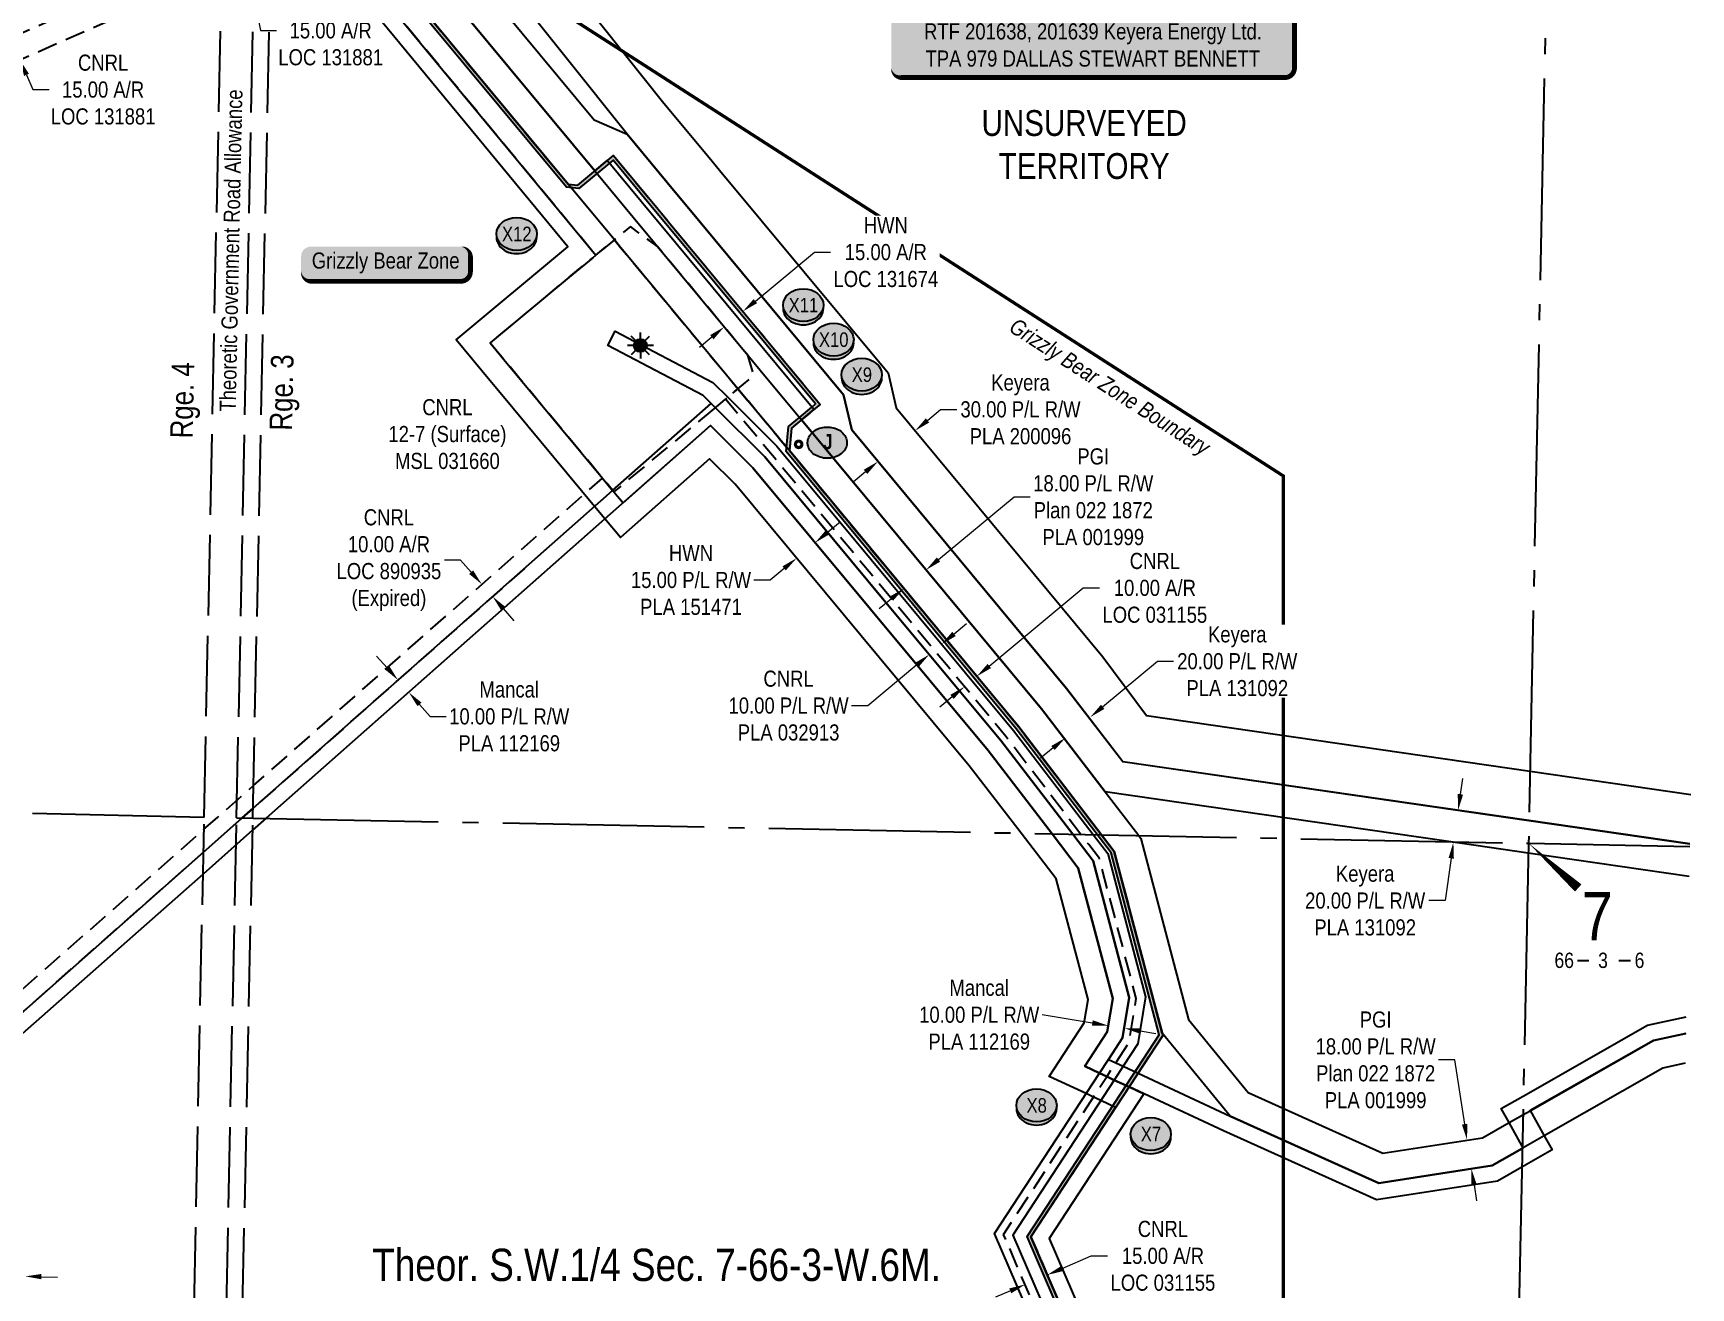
# Model space of a CAD drawing. Extents: x 402981 to 415543, y 6059617 to 6063944.
# Drawn here: x 406219 to 407246, y 6061852 to 6062630 of the extents above; entities that cross this region are included whole.
import ezdxf
from ezdxf.enums import TextEntityAlignment as Align

# ---------------------------------------------------------------- set-up
doc = ezdxf.new("R2010")
doc.units = 0
doc.header["$LTSCALE"] = 5
doc.header["$PDMODE"] = 34
doc.header["$PDSIZE"] = 5
for name, pattern in [('DASHDOT2', [12.7, 6.35, -3.175, 0, -3.175]), ('foc-ACCESSROAD', [3.75, 2.5, -1.25]), ('foc-QUARTERLINE', [33, 25, -3, 2, -3]), ('foc-UNSURVEYED', [12.5, 10, -2.5])]:
    doc.linetypes.add(name, pattern=pattern)
doc.layers.get('Defpoints').update_dxf_attribs({"color": 9})
for name, color, linetype in [('10', 1, 'Continuous'), ('9', 3, 'Continuous'), ('AS-SURFACE IMPACT', 7, 'Continuous'), ('AS-WILDLIFE', 131, 'DASHDOT2'), ('AS-WILDLIFE-BLOCK', 131, 'Continuous'), ('C-SYMBOL', 7, 'Continuous'), ('D-TXT', 6, 'Continuous'), ('F-AR', 190, 'foc-ACCESSROAD'), ('F-RW', 190, 'Continuous'), ('F-WS', 190, 'foc-ACCESSROAD'), ('F-WS-S', 190, 'Continuous'), ('L-QSEC', 8, 'foc-QUARTERLINE'), ('L-ROAD-T', 7, 'Continuous'), ('L-SECLBL', 7, 'Continuous'), ('L-UNS-T', 3, 'Continuous'), ('L-USEC', 7, 'foc-UNSURVEYED'), ('P-CROSSINGS', 250, 'Continuous'), ('P-PROPOSED', 10, 'Continuous')]:
    doc.layers.add(name, color=color, linetype=linetype)
for name, color, linetype, lineweight in [('F-AR-T', 190, 'Continuous', 9), ('F-RW-T', 190, 'Continuous', 9), ('F-WS-T', 190, 'Continuous', 9)]:
    doc.layers.add(name, color=color, linetype=linetype, lineweight=lineweight)
doc.styles.add('175L', font='ARIALN.TTF', dxfattribs={"height": 20})
doc.styles.add('240', font='ARIALN.TTF', dxfattribs={"height": 30})
doc.styles.add('80', font='ARIALN.TTF', dxfattribs={"height": 10})
doc.styles.add('80CG', font='ARIALN.TTF', dxfattribs={"height": 10})
doc.styles.add('80L', font='ARIALN.TTF', dxfattribs={"height": 10})
doc.styles.add('BOLD', font='ARIALNB.TTF')
doc.styles.add('Crossing', font='ARIALN.TTF', dxfattribs={"height": 10})
doc.styles.add('SIMPLEX', font='ARIALN.TTF')
doc.dimstyles.new('Compass 5 000', dxfattribs={"dimscale": 5, "dimtxt": 9, "dimasz": 2, "dimexe": 0.2, "dimexo": 0.0625, "dimgap": 0.5, "dimtad": 0, "dimtih": 1, "dimtoh": 1, "dimzin": 0, "dimdsep": 46, "dimtxsty": '80CG', "dimcen": 0.1, "dimse1": 1, "dimse2": 1, "dimclrd": 256, "dimclrt": 256, "dimaunit": 1, "dimadec": 4, "dimazin": 0, "dimtfac": 0.06, "dimtofl": 0, "dimtmove": 0, "dimatfit": 1, "dimfxl": 0.2, "dimtolj": 1, "dimtzin": 0, "dimlwd": -1, "dimarcsym": 0})

# ---------------------------------------------------------------- blocks, each defined once
blk = doc.blocks.new('L-SECLBL')
at = {"layer": '9', "color": 7}
for p, q in [((-5.1, -27.8), (-12.3, -27.8)), ((20.7, -27.8), (13.5, -27.8))]:
    blk.add_line(p, q, dxfattribs=at)
at = {"layer": '10', "color": 2, "style": 'SIMPLEX'}
blk.add_attdef('SEC', text='', height=30, dxfattribs=at).set_placement((0, 0), align=Align.MIDDLE)
at = {"layer": '10', "color": 5, "style": '80L'}
blk.add_attdef('TWP', text='', height=9.5, dxfattribs=at).set_placement((-14.4, -27.4), align=Align.MIDDLE_RIGHT)
blk.add_attdef('RGE', text='', height=9.5, dxfattribs=at).set_placement((3.6, -27.4), align=Align.MIDDLE_CENTER)
blk.add_attdef('MER', text='', height=9.5, dxfattribs=at).set_placement((23.2, -27.4), align=Align.MIDDLE_LEFT)
blk = doc.blocks.new('*D530')
at = {"layer": 'Defpoints', "color": 0, "transparency": 16777216}
for p in [(406775.8, 6062264.7), (406768.1, 6062258.3), (406803.7, 6062231.1)]:
    blk.add_point(p, dxfattribs=at)
at = {"layer": 'F-AR-T', "transparency": 16777216}
for p, q in [((406811.4, 6062237.5), (406869.7, 6062285.9)), ((406869.7, 6062285.9), (406879.7, 6062285.9)), ((406788.4, 6062218.3), (406780.7, 6062212))]:
    blk.add_line(p, q, dxfattribs=at)
for points in [[(406810.4, 6062238.8), (406812.5, 6062236.2), (406803.7, 6062231.1)], [(406787.3, 6062219.6), (406789.4, 6062217.1), (406796.1, 6062224.7)]]:
    blk.add_solid(points, dxfattribs=at)
at = {"layer": 'F-AR-T', "transparency": 16777216, "insert": (406914.1, 6062285.9), "char_height": 10, "attachment_point": 5, "style": '80CG'}
blk.add_mtext('\\A1;CNRL\\P10.00 A/R\\PLOC 031155', dxfattribs=at)
blk = doc.blocks.new('*D531')
at = {"layer": 'Defpoints', "color": 0, "transparency": 16777216}
for p in [(406833.7, 6061854), (406867.2, 6061814.1), (406853.4, 6061808.2)]:
    blk.add_point(p, dxfattribs=at)
at = {"layer": 'F-AR-T', "transparency": 16777216}
for p, q in [((406856.6, 6061863.9), (406874.7, 6061871.7)), ((406874.7, 6061871.7), (406884.7, 6061871.7)), ((406824.5, 6061850), (406815.3, 6061846.1))]:
    blk.add_line(p, q, dxfattribs=at)
for points in [[(406856, 6061865.4), (406857.3, 6061862.3), (406847.4, 6061859.9)], [(406823.8, 6061851.5), (406825.1, 6061848.5), (406833.7, 6061854)]]:
    blk.add_solid(points, dxfattribs=at)
at = {"layer": 'F-AR-T', "transparency": 16777216, "insert": (406919.1, 6061871.7), "char_height": 10, "attachment_point": 5, "style": '80CG'}
blk.add_mtext('\\A1;CNRL\\P15.00 A/R\\PLOC 031155', dxfattribs=at)
blk = doc.blocks.new('*D537')
at = {"layer": 'Defpoints', "color": 0, "transparency": 16777216}
for p in [(406649.8, 6062468.1), (406638.3, 6062458.5), (406658.7, 6062457.4)]:
    blk.add_point(p, dxfattribs=at)
at = {"layer": 'F-AR-T', "transparency": 16777216}
for p, q in [((406666.4, 6062463.8), (406703, 6062494.1)), ((406703, 6062494.1), (406713, 6062494.1)), ((406639.5, 6062441.4), (406631.8, 6062435))]:
    blk.add_line(p, q, dxfattribs=at)
for points in [[(406665.3, 6062465), (406667.5, 6062462.5), (406658.7, 6062457.4)], [(406638.4, 6062442.7), (406640.5, 6062440.1), (406647.1, 6062447.8)]]:
    blk.add_solid(points, dxfattribs=at)
at = {"layer": 'F-AR-T', "transparency": 16777216, "insert": (406747.3, 6062494.1), "char_height": 10, "attachment_point": 5, "style": '80CG', "bg_fill": 3, "box_fill_scale": 1.1, "bg_fill_color": 256, "bg_fill_true_color": 13158600, "bg_fill_transparency": 0}
blk.add_mtext('\\A1;HWN\\P15.00 A/R\\PLOC 131674', dxfattribs=at)
blk = doc.blocks.new('*D539')
at = {"layer": 'Defpoints', "color": 0, "transparency": 16777216}
for p in [(406201.7, 6062625.8), (406204.4, 6062627), (406207.7, 6062612)]:
    blk.add_point(p, dxfattribs=at)
at = {"layer": 'F-AR-T', "transparency": 16777216}
for p, q in [((406200.4, 6062636.2), (406196.4, 6062645.3)), ((406214.5, 6062604.1), (406218.5, 6062594.9)), ((406218.5, 6062594.9), (406228.5, 6062594.9))]:
    blk.add_line(p, q, dxfattribs=at)
for points in [[(406201.9, 6062636.8), (406198.9, 6062635.5), (406204.4, 6062627)], [(406216, 6062604.8), (406213, 6062603.4), (406210.5, 6062613.2)]]:
    blk.add_solid(points, dxfattribs=at)
at = {"layer": 'F-AR-T', "transparency": 16777216, "insert": (406262, 6062594.9), "char_height": 10, "attachment_point": 5, "style": '80CG'}
blk.add_mtext('\\A1;CNRL\\P15.00 A/R\\PLOC 131881', dxfattribs=at)
blk = doc.blocks.new('*D540')
at = {"layer": 'Defpoints', "color": 0, "transparency": 16777216}
for p in [(406349.5, 6062690.8), (406351, 6062674.9), (406352.6, 6062675.3)]:
    blk.add_point(p, dxfattribs=at)
at = {"layer": 'F-AR-T', "transparency": 16777216}
for p, q in [((406345.9, 6062700.2), (406344, 6062710)), ((406352.9, 6062665.1), (406359.6, 6062631.6)), ((406359.6, 6062631.6), (406369.6, 6062631.6))]:
    blk.add_line(p, q, dxfattribs=at)
for points in [[(406347.6, 6062700.6), (406344.3, 6062699.9), (406347.9, 6062690.4)], [(406354.6, 6062665.5), (406351.3, 6062664.8), (406351, 6062674.9)]]:
    blk.add_solid(points, dxfattribs=at)
at = {"layer": 'F-AR-T', "transparency": 16777216, "insert": (406403.1, 6062631.6), "char_height": 10, "attachment_point": 5, "style": '80CG'}
blk.add_mtext('\\A1;CNRL\\P15.00 A/R\\PLOC 131881', dxfattribs=at)
blk = doc.blocks.new('*D573')
at = {"layer": 'Defpoints', "color": 0, "transparency": 16777216}
for p in [(406504.8, 6062295.2), (406496.8, 6062288.2), (406511.5, 6062287.6)]:
    blk.add_point(p, dxfattribs=at)
at = {"layer": 'F-AR-T', "transparency": 16777216}
for p, q in [((406483.6, 6062303.2), (406473.6, 6062303.2)), ((406490.2, 6062295.7), (406483.6, 6062303.2)), ((406510.1, 6062273.1), (406516.7, 6062265.6))]:
    blk.add_line(p, q, dxfattribs=at)
for points in [[(406491.4, 6062296.8), (406488.9, 6062294.6), (406496.8, 6062288.2)], [(406511.3, 6062274.2), (406508.8, 6062272), (406503.5, 6062280.6)]]:
    blk.add_solid(points, dxfattribs=at)
at = {"layer": 'F-AR-T', "transparency": 16777216, "insert": (406439.2, 6062303.2), "char_height": 10, "attachment_point": 5, "style": '80CG'}
blk.add_mtext('\\A1;CNRL\\P10.00 A/R\\PLOC 890935\\P(Expired)', dxfattribs=at)
blk = doc.blocks.new('*D579')
at = {"layer": 'Defpoints', "color": 0, "transparency": 16777216}
for p in [(406772.3, 6062297.1), (406781.7, 6062285.8), (406767.9, 6062274.3)]:
    blk.add_point(p, dxfattribs=at)
at = {"layer": 'F-RW-T', "transparency": 16777216}
for p, q in [((406780, 6062303.5), (406826.8, 6062342.4)), ((406826.8, 6062342.4), (406836.8, 6062342.4)), ((406750.8, 6062279.2), (406743.1, 6062272.9))]:
    blk.add_line(p, q, dxfattribs=at)
for points in [[(406778.9, 6062304.8), (406781, 6062302.2), (406772.3, 6062297.1)], [(406749.7, 6062280.5), (406751.8, 6062278), (406758.5, 6062285.6)]]:
    blk.add_solid(points, dxfattribs=at)
at = {"layer": 'F-RW-T', "transparency": 16777216, "insert": (406875.9, 6062342.4), "char_height": 10, "attachment_point": 5, "style": '80CG'}
blk.add_mtext('\\A1;PGI\\P18.00 P/L R/W\\PPlan 022 1872\\PPLA 001999', dxfattribs=at)
blk = doc.blocks.new('*D585')
at = {"layer": 'Defpoints', "color": 0, "transparency": 16777216}
for p in [(406774, 6062244.9), (406774.2, 6062244.6), (406781.7, 6062251.3)]:
    blk.add_point(p, dxfattribs=at)
at = {"layer": 'F-RW-T', "transparency": 16777216}
for p, q in [((406789.6, 6062257.4), (406797.3, 6062263.8)), ((406766.5, 6062238.2), (406736.1, 6062212.9)), ((406736.1, 6062212.9), (406726.1, 6062212.9))]:
    blk.add_line(p, q, dxfattribs=at)
for points in [[(406788.5, 6062258.7), (406790.7, 6062256.1), (406781.9, 6062251)], [(406765.5, 6062239.5), (406767.6, 6062236.9), (406774.2, 6062244.6)]]:
    blk.add_solid(points, dxfattribs=at)
at = {"layer": 'F-RW-T', "transparency": 16777216, "insert": (406687, 6062212.9), "char_height": 10, "attachment_point": 5, "style": '80CG'}
blk.add_mtext('\\A1;CNRL\\P10.00 P/L R/W\\PPLA 032913', dxfattribs=at)
blk = doc.blocks.new('*D586')
at = {"layer": 'Defpoints', "color": 0, "transparency": 16777216}
for p in [(406886.3, 6062021), (406896.1, 6062019.4), (406885.2, 6062014.5)]:
    blk.add_point(p, dxfattribs=at)
at = {"layer": 'F-RW-T', "transparency": 16777216}
for p, q in [((406875.3, 6062016.1), (406844.3, 6062021.2)), ((406905, 6062011.3), (406914.8, 6062009.6))]:
    blk.add_line(p, q, dxfattribs=at)
for points in [[(406875.6, 6062017.8), (406875.1, 6062014.5), (406885.2, 6062014.5)], [(406905.2, 6062012.9), (406904.7, 6062009.6), (406895.1, 6062012.9)]]:
    blk.add_solid(points, dxfattribs=at)
at = {"layer": 'F-RW-T', "transparency": 16777216, "insert": (406805.2, 6062021.2), "char_height": 10, "attachment_point": 5, "style": '80CG'}
blk.add_mtext('\\A1;Mancal\\P10.00 P/L R/W\\PPLA 112169', dxfattribs=at)
blk = doc.blocks.new('*D587')
at = {"layer": 'Defpoints', "color": 0, "transparency": 16777216}
for p in [(406522.6, 6062297.5), (406529.2, 6062290), (406451.5, 6062221.2)]:
    blk.add_point(p, dxfattribs=at)
at = {"layer": 'F-RW-T', "transparency": 16777216}
for p, q in [((406438.2, 6062236.3), (406431.6, 6062243.7)), ((406458.1, 6062213.7), (406464.7, 6062206.2)), ((406464.7, 6062206.2), (406474.7, 6062206.2))]:
    blk.add_line(p, q, dxfattribs=at)
for points in [[(406439.5, 6062237.4), (406437, 6062235.2), (406444.8, 6062228.8)], [(406459.4, 6062214.8), (406456.9, 6062212.6), (406451.5, 6062221.2)]]:
    blk.add_solid(points, dxfattribs=at)
at = {"layer": 'F-RW-T', "transparency": 16777216, "insert": (406513.8, 6062206.2), "char_height": 10, "attachment_point": 5, "style": '80CG'}
blk.add_mtext('\\A1;Mancal\\P10.00 P/L R/W\\PPLA 112169', dxfattribs=at)
blk = doc.blocks.new('*D603')
at = {"layer": 'Defpoints', "color": 0, "transparency": 16777216}
for p in [(406846, 6062239.6), (406830.6, 6062226.8), (406874.1, 6062205.8)]:
    blk.add_point(p, dxfattribs=at)
at = {"layer": 'F-RW-T', "transparency": 16777216}
for p, q in [((406881.7, 6062212.2), (406915.7, 6062240.4)), ((406915.7, 6062240.4), (406925.7, 6062240.4)), ((406851, 6062186.7), (406843.3, 6062180.3))]:
    blk.add_line(p, q, dxfattribs=at)
for points in [[(406880.7, 6062213.5), (406882.8, 6062210.9), (406874.1, 6062205.8)], [(406849.9, 6062187.9), (406852, 6062185.4), (406858.7, 6062193)]]:
    blk.add_solid(points, dxfattribs=at)
at = {"layer": 'F-RW-T', "transparency": 16777216, "insert": (406965.2, 6062240.4), "char_height": 10, "attachment_point": 5, "style": '80CG', "bg_fill": 3, "box_fill_scale": 1.1, "bg_fill_color": 256, "bg_fill_true_color": 13158600, "bg_fill_transparency": 0}
blk.add_mtext('\\A1;Keyera\\P20.00 P/L R/W\\PPLA 131092', dxfattribs=at)
blk = doc.blocks.new('*D604')
at = {"layer": 'Defpoints', "color": 0, "transparency": 16777216}
for p in [(407109, 6062147), (407099.2, 6062128.2), (407106.1, 6062127.2)]:
    blk.add_point(p, dxfattribs=at)
at = {"layer": 'F-RW-T', "transparency": 16777216}
for p, q in [((407103.6, 6062157.9), (407105, 6062167.8)), ((407097.8, 6062118.3), (407094, 6062092)), ((407094, 6062092), (407084, 6062092))]:
    blk.add_line(p, q, dxfattribs=at)
for points in [[(407101.9, 6062158.2), (407105.2, 6062157.7), (407102.1, 6062148)], [(407096.2, 6062118.5), (407099.5, 6062118), (407099.2, 6062128.2)]]:
    blk.add_solid(points, dxfattribs=at)
at = {"layer": 'F-RW-T', "transparency": 16777216, "insert": (407044.5, 6062092), "char_height": 10, "attachment_point": 5, "style": '80CG'}
blk.add_mtext('\\A1;Keyera\\P20.00 P/L R/W\\PPLA 131092', dxfattribs=at)
blk = doc.blocks.new('*D606')
at = {"layer": 'Defpoints', "color": 0, "transparency": 16777216}
for p in [(406199.1, 6061874.5), (406214.1, 6061874.2), (406198.8, 6061859.3)]:
    blk.add_point(p, dxfattribs=at)
at = {"layer": 'F-RW-T', "transparency": 16777216}
for p, q in [((406188.8, 6061859.5), (406178.8, 6061859.8)), ((406223.8, 6061858.8), (406233.7, 6061858.6))]:
    blk.add_line(p, q, dxfattribs=at)
for points in [[(406188.8, 6061861.2), (406188.7, 6061857.9), (406198.8, 6061859.3)], [(406223.8, 6061860.5), (406223.7, 6061857.2), (406213.8, 6061859)]]:
    blk.add_solid(points, dxfattribs=at)
at = {"layer": 'F-RW-T', "transparency": 16777216, "insert": (406139.7, 6061859.8), "char_height": 10, "attachment_point": 5, "style": '80CG'}
blk.add_mtext('\\A1;CNRL\\P15.00 P/L R/W\\PPLA 131818', dxfattribs=at)
blk = doc.blocks.new('*D611')
at = {"layer": 'Defpoints', "color": 0, "transparency": 16777216}
for p in [(406692.4, 6062327.4), (406680.8, 6062317.8), (406692, 6062304.4)]:
    blk.add_point(p, dxfattribs=at)
at = {"layer": 'F-RW-T', "transparency": 16777216}
for p, q in [((406711.2, 6062320.4), (406718.9, 6062326.8)), ((406684.3, 6062298), (406675.5, 6062290.8)), ((406675.5, 6062290.8), (406665.5, 6062290.8))]:
    blk.add_line(p, q, dxfattribs=at)
for points in [[(406710.1, 6062321.7), (406712.2, 6062319.1), (406703.5, 6062314)], [(406683.2, 6062299.3), (406685.3, 6062296.8), (406692, 6062304.4)]]:
    blk.add_solid(points, dxfattribs=at)
at = {"layer": 'F-RW-T', "transparency": 16777216, "insert": (406626.5, 6062290.8), "char_height": 10, "attachment_point": 5, "style": '80CG'}
blk.add_mtext('\\A1;HWN\\P15.00 P/L R/W\\PPLA 151471', dxfattribs=at)
blk = doc.blocks.new('*D627')
at = {"layer": 'Defpoints', "color": 0, "transparency": 16777216}
for p in [(406765.5, 6062383.4), (406769.8, 6062378.3), (406746.7, 6062359.1)]:
    blk.add_point(p, dxfattribs=at)
at = {"layer": 'F-RW-T', "transparency": 16777216}
for p, q in [((406773.2, 6062389.8), (406781.3, 6062396.6)), ((406781.3, 6062396.6), (406791.3, 6062396.6)), ((406734.7, 6062357.9), (406727, 6062351.5))]:
    blk.add_line(p, q, dxfattribs=at)
for points in [[(406772.1, 6062391.1), (406774.2, 6062388.5), (406765.5, 6062383.4)], [(406733.6, 6062359.2), (406735.8, 6062356.6), (406742.4, 6062364.3)]]:
    blk.add_solid(points, dxfattribs=at)
at = {"layer": 'F-RW-T', "transparency": 16777216, "insert": (406830.8, 6062396.6), "char_height": 10, "attachment_point": 5, "style": '80CG'}
blk.add_mtext('\\A1;Keyera\\P30.00 P/L R/W\\PPLA 200096', dxfattribs=at)
blk = doc.blocks.new('*U665')
h = blk.add_hatch(color=255)
edge = h.paths.add_edge_path()
edge.add_line((-119, -37), (119, -37))
edge.add_arc((119, -31), 6, 270, 360)
edge.add_line((125, -31), (125, 29.5))
edge.add_arc((119, 29.5), 6, 0, 90)
edge.add_line((119, 35.5), (-119, 35.5))
edge.add_arc((-119, 29.5), 6, 90, 180)
edge.add_line((-125, 29.5), (-125, -31))
edge.add_arc((-119, -31), 6, 180, 270)
at = {"color": 44, "flags": 128}
blk.add_lwpolyline([(-119, -37, 3, 3, 0), (119, -37, 3, 3, 0.414214), (125, -31, 3, 3, 0), (125, 29.5, 3, 0, 0.414214), (119, 35.5, 0, 0, 0), (-119, 35.5, 0, 0, 0.414214), (-125, 29.5, 0, 0, 0), (-125, -31, 0, 3, 0.414214)], format="xyseb", close=True, dxfattribs=at)
at = {"color": 44, "style": '80'}
blk.add_attdef('ENTER_TEXT_001', (-36, -5), '', height=10, dxfattribs=at)
blk = doc.blocks.new('xing2')
h = blk.add_hatch(color=50)
h.dxf.hatch_style = 1
edge = h.paths.add_edge_path()
edge.add_ellipse((0, 0), major_axis=(-12.5, 0), ratio=0.816297, start_angle=0, end_angle=360)
h = blk.add_hatch(color=250)
h.dxf.hatch_style = 1
edge = h.paths.add_edge_path()
edge.add_ellipse((0, -2), major_axis=(-12.5, 0), ratio=0.816297, start_angle=0, end_angle=180)
edge.add_line((12.5, -2), (12.5, 0))
edge.add_ellipse((0, 0), major_axis=(-12.5, 0), ratio=0.816297, start_angle=0, end_angle=180, ccw=False)
edge.add_line((-12.5, 0), (-12.5, -2))
at = {"color": 250}
blk.add_ellipse((0, 0), major_axis=(-12.5, 0), ratio=0.816297, dxfattribs=at)
blk.add_ellipse((0, -2), major_axis=(-12.5, 0), ratio=0.816297, start_param=0, end_param=3.141593, dxfattribs=at)
at = {"color": 250, "style": 'Crossing'}
blk.add_attdef('CROSSING', text='', height=9, dxfattribs=at).set_placement((0.1, 0), align=Align.MIDDLE_CENTER)
at = {"color": 250, "style": 'Crossing', "flags": 1}
for tag, p in [('OWNER', (0.1, -12.5)), ('DESCRIPTION', (0.1, -25.8)), ('LOCATION', (0.1, -39.3)), ('DWG_REF', (0.1, -52.8))]:
    blk.add_attdef(tag, text='', height=9, dxfattribs=at).set_placement(p, align=Align.MIDDLE_CENTER)
blk = doc.blocks.new('*U688')
h = blk.add_hatch(color=255)
edge = h.paths.add_edge_path()
edge.add_line((-46.5, -11.5), (46.5, -11.5))
edge.add_arc((46.5, -5.5), 6, 270, 360)
edge.add_line((52.5, -5.5), (52.5, 4))
edge.add_arc((46.5, 4), 6, 0, 90)
edge.add_line((46.5, 10), (-46.5, 10))
edge.add_arc((-46.5, 4), 6, 90, 180)
edge.add_line((-52.5, 4), (-52.5, -5.5))
edge.add_arc((-46.5, -5.5), 6, 180, 270)
at = {"color": 131, "flags": 128}
blk.add_lwpolyline([(-46.5, -11.5, 3, 3, 0), (46.5, -11.5, 3, 3, 0.414214), (52.5, -5.5, 3, 3, 0), (52.5, 4, 3, 0, 0.414214), (46.5, 10, 0, 0, 0), (-46.5, 10, 0, 0, 0.414214), (-52.5, 4, 0, 0, 0), (-52.5, -5.5, 0, 3, 0.414214)], format="xyseb", close=True, dxfattribs=at)
at = {"color": 131, "style": '80'}
blk.add_attdef('ENTER_TEXT_001', (-36, -5), '', height=10, dxfattribs=at)
blk = doc.blocks.new('GAS')
h = blk.add_hatch(color=255)
h.dxf.hatch_style = 1
edge = h.paths.add_edge_path()
edge.add_arc((0, 0), 0.9, 0, 360)
for p, q in [((-0.81, 0), (-1.62, 0)), ((-0.57, 0.57), (-1.14, 1.14)), ((0, 0.81), (0, 1.62)), ((0.57, 0.57), (1.14, 1.14)), ((1.62, 0), (0.81, 0)), ((-0.57, -0.57), (-1.14, -1.14)), ((0, -0.81), (0, -1.62)), ((1.14, -1.14), (0.57, -0.57))]:
    blk.add_line(p, q)
blk.add_circle((0, 0), 0.8)
blk = doc.blocks.new('AA')
at = {"const_width": 4}
blk.add_lwpolyline([(-1, 0, 1), (1, 0, 1)], format="xyb", close=True, dxfattribs=at)
blk.add_circle((0, 0), 2)
blk = doc.blocks.new('Route_Letters')
h = blk.add_hatch(color=255)
h.dxf.hatch_style = 1
edge = h.paths.add_edge_path()
edge.add_ellipse((-0.1, 0.5), major_axis=(-12, 0), ratio=0.789318, start_angle=0, end_angle=360)
at = {"color": 5}
blk.add_open_spline([(-12.3, 0.5), (-12.3, -0.3), (-12.2, -1), (-11.7, -2.8), (-11.1, -3.9), (-9.6, -5.8), (-8.5, -6.7), (-6.2, -8), (-4.9, -8.5), (-2.1, -9.2), (-0.7, -9.3), (2.2, -9.1), (3.6, -8.8), (6.3, -7.9), (7.5, -7.2), (9.5, -5.6), (10.4, -4.6), (11.6, -2.5), (12, -1.4), (12.2, 0.9), (12, 2.1), (11.2, 4.3), (10.5, 5.4), (8.8, 7.2), (7.7, 8), (5.3, 9.2), (3.9, 9.7), (1.1, 10.2), (-0.4, 10.2), (-3.2, 9.9), (-4.6, 9.6), (-7.2, 8.5), (-8.3, 7.7), (-10.2, 6), (-11, 5), (-12, 2.9), (-12.3, 1.7), (-12.3, 0.5), (-12.3, 0.5), (-12.3, 0.5)], degree=3, knots=[0, 0, 0, 0, 0.219529, 0.219529, 0.575727, 0.575727, 0.931924, 0.931924, 1.288121, 1.288121, 1.644318, 1.644318, 2.000515, 2.000515, 2.356712, 2.356712, 2.712909, 2.712909, 3.069107, 3.069107, 3.425304, 3.425304, 3.781501, 3.781501, 4.137698, 4.137698, 4.493895, 4.493895, 4.850092, 4.850092, 5.20629, 5.20629, 5.562487, 5.562487, 5.918684, 5.918684, 6.274881, 6.274881, 6.283185, 6.283185, 6.283185, 6.283185], dxfattribs=at)
at = {"color": 14, "style": 'BOLD'}
blk.add_attdef('A', text='', height=9.5, dxfattribs=at).set_placement((0.2, 1), align=Align.MIDDLE)
blk = doc.blocks.new('*D790')
at = {"layer": 'Defpoints', "color": 0, "transparency": 16777216}
for p in [(407075.9, 6061938.6), (407107.7, 6061943.5), (407078.7, 6061920.8)]:
    blk.add_point(p, dxfattribs=at)
at = {"layer": 'F-RW-T', "transparency": 16777216}
for p, q in [((407100, 6061993.2), (407090, 6061993.2)), ((407106.2, 6061953.3), (407100, 6061993.2)), ((407112, 6061915.8), (407113.5, 6061905.9))]:
    blk.add_line(p, q, dxfattribs=at)
for points in [[(407107.8, 6061953.6), (407104.5, 6061953.1), (407107.7, 6061943.5)], [(407113.6, 6061916.1), (407110.3, 6061915.5), (407110.4, 6061925.7)]]:
    blk.add_solid(points, dxfattribs=at)
at = {"layer": 'F-RW-T', "transparency": 16777216, "insert": (407051, 6061993.2), "char_height": 10, "attachment_point": 5, "style": '80CG'}
blk.add_mtext('\\A1;PGI\\P18.00 P/L R/W\\PPlan 022 1872\\PPLA 001999', dxfattribs=at)

msp = doc.modelspace()

# ---------------------------------------------------------------- hatches: boundary and pattern name
at = {"layer": 'P-PROPOSED'}
h = msp.add_hatch(color=256, dxfattribs=at)
h.dxf.hatch_style = 1
h.paths.add_polyline_path([(405711.676, 6060412.872), (405687.843, 6060441.478), (405706.61, 6060457.113), (405803.065, 6060532.605), (405813.105, 6060541.999), (405979.699, 6060363.944), (405987.007, 6060370.781), (405823.829, 6060545.215), (405824.572, 6060557.669), (406049.226, 6060745.913), (406298.731, 6060955.012), (406329.433, 6060980.739), (406749.138, 6061332.443), (406919.497, 6061475.211), (406924.276, 6061586.789), (406936.926, 6061603.998), (406955.675, 6061603.606), (406958.907, 6061749.32), (406930.034, 6061749.954), (406883.389, 6061771.388), (406834.997, 6061883.756), (406896.892, 6061978.326), (406916.788, 6062008.728), (406887.078, 6062121.646), (406828.198, 6062198.542), (406685.44, 6062370.435), (406686.875, 6062385.999), (406693.712, 6062391.674), (406701.388, 6062398.044), (406703.745, 6062400.006), (406610.996, 6062511.682), (406604.576, 6062519.413), (406578.151, 6062551.231), (406556.982, 6062533.667), (406549.286, 6062534.374), (406400.839, 6062713.122), (406402.726, 6062734.347), (406394.899, 6062743.656), (406383.465, 6062734.043), (406365.985, 6062755.091), (406336.552, 6062790.499), (406288.711, 6062847.852), (406279.286, 6062859.474), (406269.84, 6062871.123), (406206.118, 6062949.712), (406181.037, 6062980.445), (406177.201, 6062985.179), (406167.776, 6062996.794), (405948.445, 6063267.118), (405878.985, 6063254.591), (405836.062, 6063258.424), (405836.24, 6063260.416), (405878.895, 6063256.607), (405949.253, 6063269.296), (406169.329, 6062998.054), (406178.755, 6062986.438), (406182.589, 6062981.707), (406207.669, 6062950.974), (406271.393, 6062872.383), (406280.84, 6062860.734), (406290.256, 6062849.122), (406338.089, 6062791.779), (406367.524, 6062756.368), (406383.718, 6062736.868), (406395.143, 6062746.474), (406404.791, 6062734.998), (406402.904, 6062713.766), (406550.295, 6062536.29), (406556.341, 6062535.734), (406578.412, 6062554.047), (406606.114, 6062520.69), (406612.535, 6062512.959), (406706.56, 6062399.747), (406702.666, 6062396.506), (406694.99, 6062390.135), (406688.791, 6062384.989), (406687.507, 6062371.076), (406829.762, 6062199.789), (406888.91, 6062122.543), (406918.949, 6062008.377), (406898.565, 6061977.231), (406837.259, 6061883.56), (406884.922, 6061772.885), (406930.493, 6061751.944), (406960.951, 6061751.275), (406957.631, 6061601.565), (406937.923, 6061601.977), (406926.248, 6061586.095), (406921.457, 6061474.244), (406750.423, 6061330.91), (406330.717, 6060979.206), (406300.016, 6060953.479), (406050.51, 6060744.38), (405826.517, 6060556.69), (405825.877, 6060545.953), (405989.833, 6060370.687), (405979.605, 6060361.117), (405813.011, 6060539.172), (405804.367, 6060531.085), (405707.867, 6060455.557), (405690.66, 6060441.222), (405713.213, 6060414.152)])

# ---------------------------------------------------------------- linework, layer by layer
at = {"layer": 'AS-WILDLIFE', "const_width": 2, "flags": 128}
msp.add_lwpolyline([(405448.474, 6063348.749), (406993.795, 6062355.327), (406993.795, 6060421.621)], dxfattribs=at)
at = {"layer": 'F-AR', "flags": 128}
for points in [[(406550.295, 6062536.29), (406556.341, 6062535.734), (406566.882, 6062544.477), (406574.58, 6062550.867), (406578.412, 6062554.047), (406606.114, 6062520.69), (406612.535, 6062512.959), (406706.56, 6062399.747), (406702.666, 6062396.506), (406694.99, 6062390.135), (406688.791, 6062384.989), (406687.507, 6062371.076), (406681.193, 6062378.679), (406680.805, 6062379.146), (406655.64, 6062409.448), (406665.56, 6062417.679), (406661.705, 6062430.219), (406605.786, 6062497.593), (406600.952, 6062501.165), (406592.791, 6062507.15), (406588.906, 6062509.999), (406578.978, 6062501.752), (406571.291, 6062495.368), (406567.445, 6062492.175), (406413.344, 6062678.837), (406412.444, 6062679.928), (406400.734, 6062694.113), (406390.615, 6062706.37), (406367.079, 6062734.881), (406337.649, 6062770.53), (406270.257, 6062852.163), (406260.708, 6062863.73), (406251.159, 6062875.298), (406249.909, 6062876.811), (406252.842, 6062879.316), (406250.034, 6062882.771), (406194.355, 6062951.273), (406189.836, 6062956.836), (406170.932, 6062980.082), (406173.205, 6062981.917), (406178.755, 6062986.438), (406182.589, 6062981.707), (406207.669, 6062950.974), (406271.393, 6062872.383), (406280.84, 6062860.734), (406290.256, 6062849.122), (406338.089, 6062791.779), (406367.524, 6062756.368), (406383.718, 6062736.868), (406402.904, 6062713.766), (406550.295, 6062536.29)], [(406390.615, 6062706.37), (406400.734, 6062694.113), (406412.455, 6062679.916), (406399.268, 6062680.176), (406379.365, 6062680.585), (406365.898, 6062677.905), (406350.759, 6062674.892), (406335.529, 6062668.2), (406176.368, 6062598.261), (406172.729, 6062613.075), (406335.872, 6062684.755), (406361.375, 6062695.96), (406366.27, 6062695.857), (406384.885, 6062695.467), (406385.538, 6062696.815), (406390.331, 6062706.715), (406390.615, 6062706.37)], [(406887.071, 6061767.895), (406900.122, 6061737.589), (406888.254, 6061737.861), (406883.625, 6061737.97), (406820.295, 6061885.029), (406884.937, 6061983.796), (406890.324, 6061992.027), (406898.163, 6062004.004), (406902.586, 6062031.27), (406879.751, 6062118.058), (406873.089, 6062126.758), (406868.252, 6062133.072), (406821.943, 6062193.554), (406647.948, 6062403.06), (406648.364, 6062403.406), (406655.639, 6062409.447), (406680.805, 6062379.146), (406681.193, 6062378.679), (406829.762, 6062199.789), (406881.035, 6062132.82), (406888.91, 6062122.543), (406918.55, 6062009.891), (406918.949, 6062008.377), (406903.978, 6061985.501), (406898.565, 6061977.231), (406837.259, 6061883.56), (406885.492, 6061771.559), (406887.071, 6061767.895)], [(405446.391, 6060235.574), (405314.813, 6060125.14), (405314.492, 6060137.366), (405439.951, 6060243.223), (405484.39, 6060279.435), (405504.73, 6060296.009), (405554.707, 6060340.97), (405686.155, 6060450.685), (405701.614, 6060463.362), (405793.233, 6060535.069), (405791.094, 6060544.654), (405789.058, 6060546.782), (405726.265, 6060612.625), (405626.027, 6060720.047), (405496.432, 6060856.166), (405218.573, 6061148.015), (405446.226, 6061359.035), (405507.83, 6061416.141), (405508.13, 6061416.405), (406324.511, 6062136.267), (406332.892, 6062143.658), (406355.241, 6062163.364), (406571.531, 6062354.083), (406577.92, 6062346.39), (406354.95, 6062149.289), (406348.237, 6062143.354), (406324.218, 6062122.123), (405935.023, 6061778.082), (405514.523, 6061408.71), (405507.84, 6061402.516), (405460.587, 6061358.713), (405232.807, 6061147.575), (405496.728, 6060870.361), (405633.3, 6060726.91), (405733.539, 6060619.488), (405800.249, 6060549.545), (405800.923, 6060546.515), (405804.367, 6060531.085), (405707.867, 6060455.557), (405561.28, 6060333.433), (405511.227, 6060288.405), (405484.116, 6060266.314), (405446.391, 6060235.574)]]:
    msp.add_lwpolyline(points, close=True, dxfattribs=at)
at = {"layer": 'F-RW'}
for points in [[(406456.636, 6062778.595), (406609.622, 6062586.573), (406637.699, 6062552.801), (406644.124, 6062545.073), (406748.658, 6062419.345), (406753.741, 6062397.579), (406881.828, 6062243.145), (406908.991, 6062206.773), (407146.703, 6062172.299), (407246.428, 6062157.834)], [(407245.798, 6062127.186), (407146.073, 6062141.65), (406894.155, 6062178.178), (406859.402, 6062223.46), (406726.143, 6062383.884), (406721.059, 6062405.648), (406623.108, 6062523.7), (406616.682, 6062531.431), (406586.942, 6062567.266), (406434.053, 6062758.847)], [(406422.401, 6062749.803), (406566.486, 6062576.264), (406586.943, 6062567.267), (406616.684, 6062531.434), (406623.108, 6062523.701), (406721.059, 6062405.648), (406726.144, 6062383.886), (406859.403, 6062223.461), (406894.157, 6062178.18), (407146.073, 6062141.65), (407245.798, 6062127.186)], [(406407.092, 6062736.931), (406566.877, 6062544.463), (406595.527, 6062509.931), (406601.958, 6062502.185), (406605.783, 6062497.586), (406661.705, 6062430.218), (406669.442, 6062420.899), (406694.99, 6062390.136), (406843.774, 6062210.981), (406883.353, 6062159.413), (406904.098, 6062132.366), (406905.352, 6062130.598), (406934.931, 6062018.248), (406972.006, 6061973.017), (407055.522, 6061935.413), (407117.28, 6061944.935), (407133.804, 6061954.343), (407142.326, 6061959.196), (407146.834, 6061961.761), (407223.271, 6062005.282), (407243.385, 6062009.678)], [(407245.384, 6062106.992), (407145.658, 6062121.432), (407096.26, 6062128.583), (406883.353, 6062159.413), (406843.774, 6062210.981), (406694.99, 6062390.136), (406702.666, 6062396.506), (406609.011, 6062509.371), (406602.594, 6062517.106), (406574.58, 6062550.867), (406566.886, 6062544.481), (406407.093, 6062736.935)], [(407243.005, 6061991.178), (407229.024, 6061988.122), (407155.575, 6061946.14), (407142.557, 6061938.699), (407141.898, 6061938.323), (407123.275, 6061927.678), (407052.996, 6061916.816), (406960.781, 6061958.356), (406918.55, 6062009.891), (406888.91, 6062122.543), (406881.036, 6062132.82), (406829.762, 6062199.79), (406687.507, 6062371.076), (406681.193, 6062378.679), (406680.805, 6062379.146), (406655.64, 6062409.448), (406589.295, 6062489.327), (406582.871, 6062497.062), (406578.978, 6062501.752), (406550.295, 6062536.288), (406402.904, 6062713.765)], [(406413.345, 6062678.838), (406567.445, 6062492.175), (406565.56, 6062490.609), (406551.041, 6062478.55), (406501.99, 6062437.808), (406512.337, 6062425.35), (406518.758, 6062417.62), (406571.531, 6062354.083), (406577.92, 6062346.39), (406578.654, 6062345.506), (406584.347, 6062338.652), (406638.583, 6062386.591), (406664.942, 6062360.365), (406810.778, 6062185.03), (406850.351, 6062133.425), (406866.622, 6062112.219), (406887.972, 6062031.348), (406884.563, 6062010.6), (406870.608, 6061989.268), (406879.764, 6061985.01), (406884.339, 6061982.882), (406888.941, 6061980.741), (406898.08, 6061976.49), (406907.242, 6061972.229), (406848.568, 6061882.58), (406892.575, 6061780.394)], [(406884.913, 6061772.906), (406837.259, 6061883.56), (406889.781, 6061963.808), (406880.638, 6061968.061), (406876.039, 6061970.2), (406871.464, 6061972.328), (406848.57, 6061982.977), (406870.277, 6062016.159), (406872.652, 6062030.617), (406852.889, 6062105.48), (406831.159, 6062133.803), (406799.057, 6062175.667), (406653.863, 6062350.231), (406637.976, 6062366.038), (406582.69, 6062317.173), (406573.104, 6062328.713), (406566.677, 6062336.451), (406508.187, 6062406.872), (406501.767, 6062414.602), (406480.87, 6062439.763), (406550.204, 6062497.352), (406405.634, 6062672.472)], [(406878.247, 6061738.089), (406814.642, 6061885.519), (406879.764, 6061985.01), (406885.375, 6061993.582), (406894.118, 6062006.896), (406898.182, 6062031.835), (406875.775, 6062116.711), (406863.143, 6062133.173), (406818.585, 6062191.269), (406747.331, 6062276.936), (406672.326, 6062367.119), (406641.547, 6062397.743), (406638.991, 6062400.286), (406634.052, 6062405.187), (406574.914, 6062436.204), (406579.557, 6062445.057), (406640.032, 6062413.338), (406649.263, 6062404.153), (406679.714, 6062373.854), (406826.392, 6062197.507), (406875.903, 6062132.922), (406884.899, 6062121.194), (406908.348, 6062032.356), (406903.647, 6062003.202), (406894.544, 6061989.299), (406888.941, 6061980.741), (406825.95, 6061884.539), (406888.4, 6061739.791)], [(406176.947, 6061991.928), (406324.218, 6062122.123), (406348.236, 6062143.354), (406354.95, 6062149.289), (406577.92, 6062346.39), (406638.991, 6062400.286), (406641.547, 6062397.743), (406672.328, 6062367.11), (406747.331, 6062276.936), (406818.585, 6062191.269), (406863.143, 6062133.173), (406875.775, 6062116.711), (406898.182, 6062031.835), (406894.118, 6062006.896), (406885.375, 6061993.582), (406889.945, 6061991.447), (406894.544, 6061989.299), (406903.672, 6061985.034), (406960.781, 6061958.356), (407052.996, 6061916.816), (407123.275, 6061927.678), (407141.898, 6061938.323), (407142.557, 6061938.699), (407141.929, 6061939.821), (407133.804, 6061954.343), (407128.921, 6061963.069), (407142.565, 6061970.838), (407219.648, 6062014.726), (407243.596, 6062019.959)], [(407243.385, 6062009.678), (407223.271, 6062005.282), (407146.834, 6061961.762), (407155.575, 6061946.14), (407160.458, 6061937.414), (407141.659, 6061926.668), (407126.631, 6061918.079), (407051.593, 6061906.482), (406956.572, 6061949.285), (406898.08, 6061976.49), (406888.941, 6061980.741), (406884.339, 6061982.882), (406879.764, 6061985.01), (406870.608, 6061989.268), (406884.563, 6062010.6), (406887.972, 6062031.348), (406866.622, 6062112.219), (406850.352, 6062133.425), (406810.778, 6062185.03), (406664.942, 6062360.365), (406638.583, 6062386.591), (406363.051, 6062143.061), (406354.667, 6062135.652), (406323.936, 6062108.489), (406183.461, 6061984.553)]]:
    msp.add_lwpolyline(points, dxfattribs=at)
at = {"layer": 'F-WS', "flags": 128}
msp.add_lwpolyline([(406640.638, 6062396.988), (406578.654, 6062345.506), (406518.759, 6062417.62), (406512.338, 6062425.35), (406501.99, 6062437.808), (406551.041, 6062478.549), (406565.561, 6062490.609), (406567.445, 6062492.174), (406571.291, 6062495.368), (406578.977, 6062501.752), (406582.871, 6062497.062), (406589.295, 6062489.327), (406655.639, 6062409.447), (406648.364, 6062403.406), (406647.948, 6062403.06), (406640.638, 6062396.988)], close=True, dxfattribs=at)
at = {"layer": 'L-QSEC'}
for p, q in [((407162.299, 6062931.767), (407145.785, 6062127.609)), ((405558.446, 6062161.047), (406324.668, 6062143.82)), ((406344.784, 6062143.423), (407145.785, 6062127.609)), ((407145.785, 6062127.609), (407129.271, 6061323.45)), ((407145.785, 6062127.609), (407245.767, 6062125.635))]:
    msp.add_line(p, q, dxfattribs=at)
at = {"layer": 'L-SECLBL', "flags": 128}
msp.add_lwpolyline([(407145.785, 6062127.609, 0, 6, 0), (407176.593, 6062099.838, 0, 0, 0)], format="xyseb", dxfattribs=at)
at = {"layer": 'L-USEC'}
for p, q in [((406324.668, 6062143.82), (406341.324, 6062947.98)), ((406344.783, 6062143.403), (406361.44, 6062947.582)), ((406354.824, 6062143.225), (406371.481, 6062947.384)), ((406308.012, 6061339.66), (406324.668, 6062143.82)), ((406328.128, 6061339.243), (406344.783, 6062143.403)), ((406338.168, 6061339.064), (406354.824, 6062143.225))]:
    msp.add_line(p, q, dxfattribs=at)
at = {"layer": 'P-PROPOSED', "flags": 128}
for points in [[(406883.389, 6061771.388), (406834.997, 6061883.756), (406896.892, 6061978.326), (406916.788, 6062008.728), (406887.078, 6062121.646), (406828.198, 6062198.542), (406685.44, 6062370.435), (406686.875, 6062385.999), (406693.712, 6062391.674), (406701.388, 6062398.044), (406703.745, 6062400.006), (406610.996, 6062511.682), (406604.576, 6062519.413), (406578.151, 6062551.231), (406556.982, 6062533.667), (406549.286, 6062534.374), (406400.839, 6062713.122)], [(406402.904, 6062713.766), (406550.295, 6062536.29), (406556.341, 6062535.734), (406578.412, 6062554.047), (406606.114, 6062520.69), (406612.535, 6062512.959), (406706.56, 6062399.747), (406702.666, 6062396.506), (406694.99, 6062390.135), (406688.791, 6062384.989), (406687.507, 6062371.076), (406829.762, 6062199.789), (406888.91, 6062122.543), (406918.949, 6062008.377), (406898.565, 6061977.231), (406837.259, 6061883.56), (406884.922, 6061772.885)]]:
    msp.add_lwpolyline(points, dxfattribs=at)

# ---------------------------------------------------------------- block references
at = {"xscale": 0.9992111562800102, "yscale": 0.9992111562800102, "zscale": 0.9992111562800102}
msp.add_blockref('AA', (406693.249, 6062374.956), dxfattribs=at)
msp.add_blockref('Route_Letters', (406711.099, 6062375.546), dxfattribs=at).add_auto_attribs({'A': 'J'})
at = {"layer": 'AS-SURFACE IMPACT'}
ref = msp.add_blockref('*U665', (406875.7, 6062639.391), dxfattribs=at)
ref.add_attrib('ENTER_TEXT_001', 'DTLG150003 Norbord Inc.', (406808.262, 6062659.585), dxfattribs={"layer": '0', "color": 44, "height": 10, "style": '80'})
ref.add_attrib('ENTER_TEXT_002', 'FMA9900037 Canadian Forest Products Ltd.', (406762.034, 6062642.741), dxfattribs={"layer": '0', "color": 44, "height": 10, "style": '80'})
ref.add_attrib('ENTER_TEXT_003', 'RTF 201638, 201639 Keyera Energy Ltd.', (406770.983, 6062626.034), dxfattribs={"layer": '0', "color": 44, "height": 10, "style": '80'})
ref.add_attrib('ENTER_TEXT_004', 'TPA 979 DALLAS STEWART BENNETT', (406771.908, 6062609.19), dxfattribs={"layer": '0', "color": 44, "height": 10, "style": '80'})
at = {"layer": 'AS-WILDLIFE-BLOCK'}
ref = msp.add_blockref('*U688', (406437.266, 6062487.554), dxfattribs=dict(at, xscale=0.999617, yscale=0.999617, zscale=0.999617))
ref.add_attrib('ENTER_TEXT_001', 'Grizzly Bear Zone', (406391.373, 6062483.937), dxfattribs={"layer": '0', "color": 131, "height": 9.99617, "style": '80'})
at = {"layer": 'F-WS-S', "xscale": 5.000000000000001, "yscale": 5.000000000000001, "zscale": 5.000000000000001}
msp.add_blockref('GAS', (406595.13, 6062436.257), dxfattribs=at)
at = {"layer": 'L-SECLBL'}
msp.add_blockref('L-SECLBL', (407188.366, 6062082.394), dxfattribs=at).add_auto_attribs({'SEC': '7', 'TWP': '66', 'RGE': '3', 'MER': '6'})
at = {"layer": 'P-CROSSINGS'}
for p, values in [((406518.39, 6062505.427), {'CROSSING': 'X12'}), ((406696.114, 6062461.285), {'CROSSING': 'X11'}), ((406714.893, 6062439.876), {'CROSSING': 'X10'}), ((406732.348, 6062418.158), {'CROSSING': 'X9'}), ((406840.736, 6061965.034), {'CROSSING': 'X8'}), ((406911.589, 6061947.236), {'CROSSING': 'X7'})]:
    msp.add_blockref('xing2', p, dxfattribs=at).add_auto_attribs(values)

# ---------------------------------------------------------------- texts
at = {"layer": 'AS-WILDLIFE', "insert": (406885.415, 6062409.489), "char_height": 10, "attachment_point": 5, "rotation": 327.264742, "style": '240'}
msp.add_mtext_dynamic_manual_height_columns('{\\fArial Narrow|b0|i1|c0|p34;Grizzly Bear Zone Boundary}', width=144.64373, gutter_width=44.981, heights=[0], dxfattribs=at)
at = {"layer": 'C-SYMBOL', "color": 3, "style": '175L'}
msp.add_text('Theor. S.W.1/4 Sec. 7-66-3-W.6M.', height=20, dxfattribs=at).set_placement((406605.159, 6061850.157), align=Align.BOTTOM_CENTER)
at = {"layer": 'D-TXT', "color": 3, "char_height": 14, "attachment_point": 1, "rotation": 88.813846, "style": '80L'}
for s, insert in [('Rge. 3', (406365.152, 6062383.665)), ('Rge. 4', (406303.54, 6062378.822))]:
    msp.add_mtext_dynamic_manual_height_columns(s, width=63.83434, gutter_width=47.48, heights=[0], dxfattribs=dict(at, insert=insert))
at = {"layer": 'F-WS-T', "insert": (406475.483, 6062381.277), "char_height": 10, "attachment_point": 5, "style": '80CG'}
msp.add_mtext('\\A1;CNRL\\P12-7 (Surface)\\PMSL 031660', dxfattribs=at)
at = {"layer": 'L-ROAD-T', "style": '80L'}
msp.add_text('Theoretic Government Road Allowance', height=9.99581, rotation=88.793832, dxfattribs=at).set_placement((406341.325, 6062495.171), align=Align.MIDDLE_CENTER)
at = {"layer": 'L-UNS-T', "color": 3, "insert": (406870.267, 6062560.752), "char_height": 16, "attachment_point": 5, "style": '80L'}
msp.add_mtext_dynamic_manual_height_columns('UNSURVEYED TERRITORY', width=126.36078, gutter_width=47.48, heights=[0], dxfattribs=at)

# ---------------------------------------------------------------- dimensions: what is measured, and where the dimension line sits
at = {"layer": 'F-AR-T'}
for base, p1, p2, angle, text, picture, middle in [((406350.981, 6062674.937), (406349.524, 6062690.753), (406352.607, 6062675.26), 281.255356, 'CNRL\\P15.00 A/R\\PLOC 131881', '*D540', (406403.121, 6062631.587)), ((406204.433, 6062627.005), (406207.709, 6062612.033), (406201.666, 6062625.789), 113.719244, 'CNRL\\P15.00 A/R\\PLOC 131881', '*D539', (406262.035, 6062594.939)), ((406833.672, 6061853.967), (406867.177, 6061814.089), (406853.4, 6061808.156), 203.298642, 'CNRL\\P15.00 A/R\\PLOC 031155', '*D531', (406919.076, 6061871.652))]:
    dim = msp.add_linear_dim(base=base, p1=p1, p2=p2, angle=angle, text=text, dimstyle='Compass 5 000', dxfattribs=at)
    dim.commit()
    dim.dimension.update_dxf_attribs({"geometry": picture, "text_midpoint": middle, "dimtype": 161})
dim = msp.add_aligned_dim(p1=(406511.458, 6062287.639), p2=(406504.774, 6062295.218), distance=10.661, text='CNRL\\P10.00 A/R\\PLOC 890935\\P(Expired)', dimstyle='Compass 5 000', dxfattribs=at)
dim.commit()
dim.dimension.update_dxf_attribs({"geometry": '*D573', "text_midpoint": (406439.216, 6062303.169)})
at = {"layer": 'F-RW-T'}
for base, p1, p2, angle, text, picture, middle in [((406765.466, 6062383.442), (406746.701, 6062359.135), (406769.762, 6062378.262), 39.672135, 'Keyera\\P30.00 P/L R/W\\PPLA 200096', '*D627', (406830.813, 6062396.61)), ((406691.959, 6062304.428), (406692.353, 6062327.41), (406680.821, 6062317.819), 219.752243, 'HWN\\P15.00 P/L R/W\\PPLA 151471', '*D611', (406626.458, 6062290.775)), ((406451.497, 6062221.234), (406522.594, 6062297.484), (406529.248, 6062289.955), 311.472041, 'Mancal\\P10.00 P/L R/W\\PPLA 112169', '*D587', (406513.828, 6062206.249)), ((406774.22, 6062244.608), (406781.664, 6062251.282), (406773.983, 6062244.893), 219.752138, 'CNRL\\P10.00 P/L R/W\\PPLA 032913', '*D585', (406687.001, 6062212.891)), ((407099.243, 6062128.151), (407109.001, 6062147.026), (407106.123, 6062127.155), 261.760442, 'Keyera\\P20.00 P/L R/W\\PPLA 131092', '*D604', (407044.466, 6062091.979)), ((406885.205, 6062014.507), (406896.15, 6062019.366), (406886.27, 6062020.989), 170.668371, 'Mancal\\P10.00 P/L R/W\\PPLA 112169', '*D586', (406805.207, 6062021.229)), ((407107.704, 6061943.459), (407078.672, 6061920.784), (407075.932, 6061938.56), 98.764961, 'PGI\\P18.00 P/L R/W\\PPlan 022 1872\\PPLA 001999', '*D790', (407050.955, 6061993.166))]:
    dim = msp.add_linear_dim(base=base, p1=p1, p2=p2, angle=angle, text=text, dimstyle='Compass 5 000', dxfattribs=at)
    dim.commit()
    dim.dimension.update_dxf_attribs({"geometry": picture, "text_midpoint": middle, "dimtype": 161})
dim = msp.add_aligned_dim(p1=(406214.062, 6061874.155), p2=(406199.064, 6061874.461), distance=15.12, text='CNRL\\P15.00 P/L R/W\\PPLA 131818', dimstyle='Compass 5 000', dxfattribs=at)
dim.commit()
dim.dimension.update_dxf_attribs({"geometry": '*D606', "text_midpoint": (406139.673, 6061859.754)})

# ---------------------------------------------------------------- next in the draw order: dimensions: what is measured, and where the dimension line sits
at = {"layer": 'F-AR-T'}
dim = msp.add_linear_dim(base=(406658.706, 6062457.366), p1=(406638.274, 6062458.45), p2=(406649.833, 6062468.05), angle=39.710422, text='HWN\\P15.00 A/R\\PLOC 131674', dimstyle='Compass 5 000', override={"dimtfill": 1}, dxfattribs=at)
dim.commit()
dim.dimension.update_dxf_attribs({"geometry": '*D537', "text_midpoint": (406747.254, 6062494.123), "dimtype": 161})
at = {"layer": 'F-RW-T'}
dim = msp.add_linear_dim(base=(406874.052, 6062205.826), p1=(406830.602, 6062226.841), p2=(406845.983, 6062239.617), angle=39.715258, text='Keyera\\P20.00 P/L R/W\\PPLA 131092', dimstyle='Compass 5 000', override={"dimtfill": 1}, dxfattribs=at)
dim.commit()
dim.dimension.update_dxf_attribs({"geometry": '*D603', "text_midpoint": (406965.197, 6062240.386), "dimtype": 161})

# ---------------------------------------------------------------- next in the draw order: dimensions: what is measured, and where the dimension line sits
at = {"layer": 'F-AR-T'}
dim = msp.add_linear_dim(base=(406803.743, 6062231.119), p1=(406768.148, 6062258.328), p2=(406775.84, 6062264.716), angle=39.709812, text='CNRL\\P10.00 A/R\\PLOC 031155', dimstyle='Compass 5 000', dxfattribs=at)
dim.commit()
dim.dimension.update_dxf_attribs({"geometry": '*D530', "text_midpoint": (406914.063, 6062285.919), "dimtype": 161})
at = {"layer": 'F-RW-T'}
dim = msp.add_linear_dim(base=(406772.264, 6062297.089), p1=(406767.867, 6062274.317), p2=(406781.661, 6062285.773), angle=39.708909, text='PGI\\P18.00 P/L R/W\\PPlan 022 1872\\PPLA 001999', dimstyle='Compass 5 000', dxfattribs=at)
dim.commit()
dim.dimension.update_dxf_attribs({"geometry": '*D579', "text_midpoint": (406875.926, 6062342.413), "dimtype": 161})

doc.saveas('drawing.dxf')
